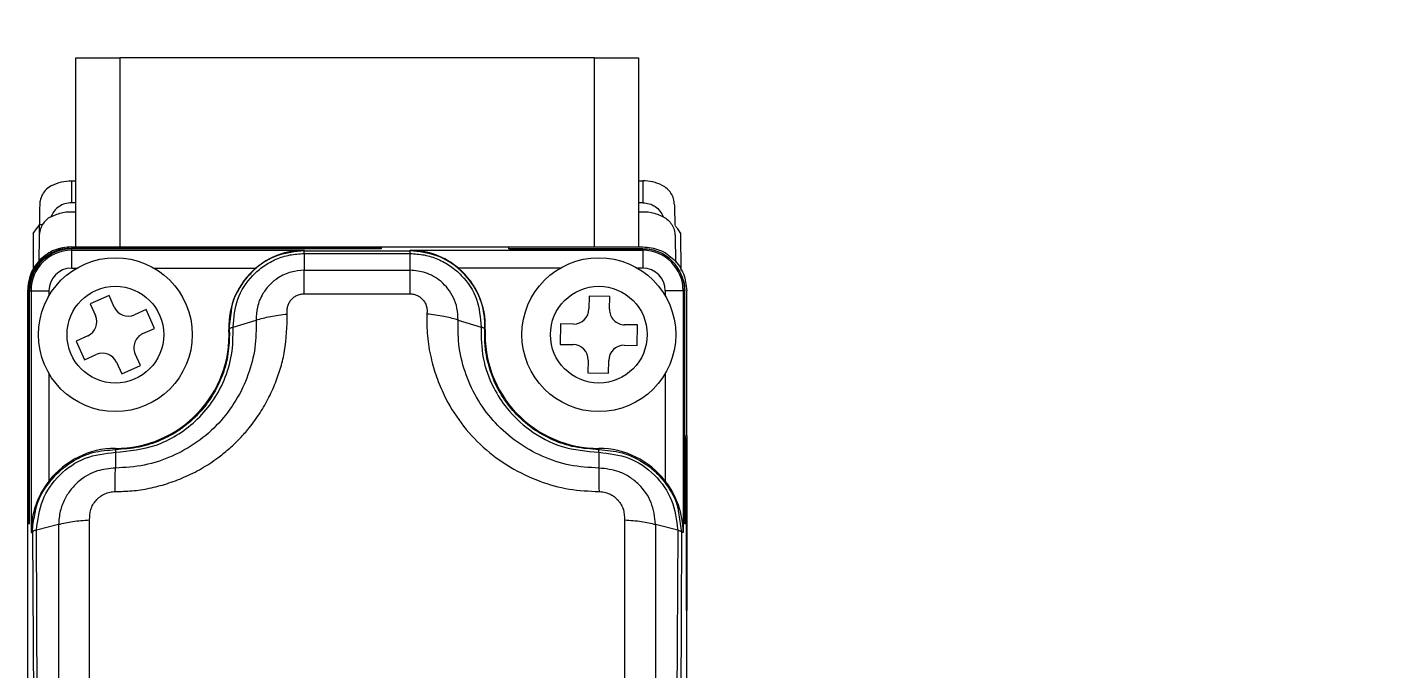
# Paper-space layout '시트2-ENG' of a CAD drawing. Header units: millimetres. Extents: x 5 to 415, y 5 to 292.
# Drawn here: x 23.8 to 55.04, y 194.6 to 209.19 of the extents above; entities that cross this region are included whole.
import ezdxf

# ---------------------------------------------------------------- set-up
doc = ezdxf.new("R2010")
doc.units = ezdxf.units.MM
doc.linetypes.add('CENTERX2', pattern=[20.32, 12.7, -2.54, 2.54, -2.54])
doc.layers.add('CENTER_LINE', color=7, linetype='CENTERX2')
doc.styles.add('SLDTEXTSTYLE0', font='TXT', dxfattribs={"width": 0.7})
doc.dimstyles.new('SLDDIMSTYLE2', dxfattribs={"dimtxt": 4, "dimasz": 3.302, "dimexe": 0, "dimexo": 0.0625, "dimgap": 1, "dimtad": 0, "dimtih": 1, "dimtoh": 1, "dimrnd": 1e-09, "dimzin": 12, "dimdsep": 46, "dimtxsty": 'SLDTEXTSTYLE0', "dimsah": 1, "dimcen": 0, "dimadec": 0, "dimazin": 3, "dimtol": 1, "dimtp": 0.1, "dimtm": 0.1, "dimtfac": 1, "dimtmove": 0, "dimatfit": 3, "dimfxl": 1, "dimfrac": 2, "dimtolj": 1, "dimarcsym": 0})

# ---------------------------------------------------------------- blocks, each defined once
blk = doc.blocks.new('_D_36')
at = {"layer": 'CENTER_LINE'}
for p, q in [((76.516, 224.968), (40.495, 224.968)), ((87.161, 185.802), (76.516, 224.968)), ((88.079, 182.425), (87.161, 185.802)), ((88.079, 182.425), (89.744, 176.297))]:
    blk.add_line(p, q, dxfattribs=at)
for points in [[(87.161, 185.802), (86.785, 189.122), (85.805, 188.855)], [(88.079, 182.425), (88.455, 179.105), (89.435, 179.372)]]:
    blk.add_solid(points, dxfattribs=at)
at = {"layer": 'CENTER_LINE', "attachment_point": 1, "style": 'SLDTEXTSTYLE0'}
for s, insert, char_height in [('%%c', (40.495, 230.124), 4), ('3.5', (44.923, 230.124), 4), ('HOLE', (62.44, 230.124), 4), ('±0.1', (53.384, 228.775), 2.8)]:
    blk.add_mtext(s, dxfattribs=dict(at, insert=insert, char_height=char_height))

psp = doc.layouts.new('시트2-ENG')

# ---------------------------------------------------------------- linework, layer by layer
at = {"color": 7, "linetype": 'Continuous', "lineweight": 18}
for p, q in [((24.903, 204.196), (24.903, 208.496)), ((25.903, 208.496), (25.903, 204.196)), ((36.703, 208.496), (25.903, 208.496)), ((36.703, 204.196), (36.703, 208.496)), ((37.703, 208.496), (37.703, 204.196)), ((24.803, 205.696), (24.803, 205.196)), ((24.803, 205.696), (24.903, 205.696)), ((37.703, 205.696), (37.803, 205.696)), ((37.803, 205.696), (37.803, 205.196)), ((24.903, 205.196), (24.803, 205.196)), ((37.803, 205.196), (37.703, 205.196)), ((24.073, 204.696), (24.069, 204.446)), ((24.141, 204.696), (24.073, 204.696)), ((23.936, 204.495), (23.929, 203.653)), ((24.069, 204.446), (24.059, 203.847)), ((38.537, 204.446), (38.547, 203.847)), ((38.677, 203.653), (38.669, 204.495)), ((24.803, 204.196), (27.803, 204.196)), ((27.953, 204.171), (24.803, 204.171)), ((24.803, 204.147), (24.803, 204.115)), ((31.853, 204.147), (24.803, 204.147)), ((24.803, 204.115), (30.098, 204.115)), ((24.803, 204.115), (24.803, 203.708)), ((27.803, 204.171), (27.803, 204.196)), ((27.803, 204.196), (34.503, 204.196)), ((27.953, 204.18), (27.953, 204.171)), ((31.853, 204.18), (27.953, 204.18)), ((30.098, 204.104), (30.098, 204.115)), ((30.098, 204.104), (32.508, 204.104)), ((30.098, 204.042), (30.098, 203.661)), ((30.098, 204.042), (32.507, 204.042)), ((31.853, 204.187), (31.853, 204.147)), ((34.753, 204.187), (31.853, 204.187)), ((32.508, 203.661), (32.507, 204.042)), ((32.508, 204.104), (32.508, 204.115)), ((32.508, 204.115), (37.803, 204.115)), ((34.503, 204.196), (34.503, 204.187)), ((34.503, 204.196), (37.803, 204.196)), ((34.753, 204.147), (34.753, 204.187)), ((37.803, 204.15), (34.753, 204.15)), ((34.753, 204.147), (37.803, 204.147)), ((37.803, 204.147), (37.803, 204.115)), ((37.803, 204.115), (37.803, 203.708)), ((24.803, 203.708), (24.922, 203.708)), ((26.684, 203.708), (28.998, 203.708)), ((35.922, 203.708), (33.607, 203.708)), ((37.803, 203.708), (37.684, 203.708)), ((30.098, 203.661), (32.508, 203.661)), ((23.803, 203.196), (23.803, 200.296)), ((23.828, 200.048), (23.828, 203.196)), ((23.852, 197.894), (23.852, 203.196)), ((23.852, 203.196), (23.884, 203.196)), ((23.884, 203.196), (23.884, 197.696)), ((23.884, 203.196), (24.291, 203.196)), ((24.291, 203.196), (24.291, 203.077)), ((25.659, 203.09), (25.233, 202.899)), ((25.778, 202.824), (25.659, 203.09)), ((30.096, 203.127), (32.51, 203.127)), ((36.583, 203.074), (36.579, 202.783)), ((37.05, 203.067), (36.583, 203.074)), ((38.722, 203.196), (38.315, 203.196)), ((38.315, 203.196), (38.315, 203.077)), ((38.722, 203.196), (38.722, 197.696)), ((38.754, 203.196), (38.722, 203.196)), ((38.754, 197.894), (38.754, 203.196)), ((38.757, 199.848), (38.757, 203.196)), ((38.803, 199.896), (38.803, 203.196)), ((25.233, 202.899), (25.352, 202.633)), ((26.506, 202.766), (26.24, 202.647)), ((26.697, 202.34), (26.506, 202.766)), ((37.045, 202.776), (37.05, 203.067)), ((28.483, 202.368), (29.005, 202.528)), ((33.6, 202.528), (34.123, 202.368)), ((25.175, 202.171), (24.909, 202.051)), ((26.431, 202.221), (26.697, 202.34)), ((28.388, 202.316), (28.395, 202.317)), ((28.393, 202.396), (28.395, 202.317)), ((28.395, 202.317), (28.399, 202.196)), ((34.211, 202.317), (34.218, 202.316)), ((35.932, 202.443), (35.924, 201.976)), ((36.223, 202.438), (35.932, 202.443)), ((37.681, 202.416), (37.39, 202.42)), ((37.674, 201.949), (37.681, 202.416)), ((24.909, 202.051), (25.099, 201.625)), ((35.924, 201.976), (36.216, 201.971)), ((37.383, 201.954), (37.674, 201.949)), ((25.099, 201.625), (25.366, 201.745)), ((25.828, 201.568), (25.947, 201.302)), ((26.373, 201.492), (26.254, 201.759)), ((36.561, 201.616), (36.556, 201.324)), ((37.023, 201.317), (37.027, 201.609)), ((24.291, 201.314), (24.291, 198.866)), ((25.947, 201.302), (26.373, 201.492)), ((36.556, 201.324), (37.023, 201.317)), ((38.315, 201.314), (38.315, 198.866)), ((23.803, 200.296), (23.828, 200.296)), ((23.803, 200.296), (23.803, 189.196)), ((23.822, 197.894), (23.822, 200.048)), ((23.828, 200.048), (23.822, 200.048)), ((38.757, 199.896), (38.803, 199.896)), ((38.783, 199.848), (38.757, 199.848)), ((38.783, 197.894), (38.783, 199.848)), ((38.803, 199.896), (38.803, 195.924)), ((25.803, 199.582), (25.803, 199.608)), ((25.803, 199.52), (25.803, 199.161)), ((36.803, 199.608), (36.803, 199.582)), ((36.803, 199.52), (36.803, 199.161)), ((23.812, 179.196), (23.812, 197.894)), ((23.852, 197.894), (23.812, 197.894)), ((24.51, 197.879), (24.008, 197.749)), ((24.51, 197.879), (24.51, 191.959)), ((25.217, 192.035), (25.217, 197.981)), ((37.389, 197.98), (37.389, 192.035)), ((38.096, 197.879), (38.096, 191.959)), ((38.597, 197.749), (38.096, 197.879)), ((38.798, 197.894), (38.754, 197.894)), ((38.798, 195.924), (38.798, 197.894)), ((23.884, 197.696), (23.92, 197.696)), ((23.92, 197.696), (23.959, 189.641)), ((24.046, 189.696), (24.008, 197.749)), ((38.597, 197.749), (38.559, 189.696)), ((38.686, 197.696), (38.647, 189.641)), ((38.722, 197.696), (38.686, 197.696)), ((38.798, 195.924), (38.803, 195.924)), ((38.803, 194.183), (38.803, 195.924))]:
    psp.add_line(p, q, dxfattribs=at)
at = {"color": 8, "linetype": 'Continuous', "lineweight": 18}
for p, q in [((37.803, 204.147), (37.803, 204.15)), ((23.852, 203.194), (23.828, 203.196)), ((38.757, 203.196), (38.754, 203.196)), ((28.436, 202.722), (28.393, 202.396)), ((38.616, 198.147), (38.686, 197.696))]:
    psp.add_line(p, q, dxfattribs=at)
at = {"color": 7, "linetype": 'Continuous', "lineweight": 18, "flags": 128}
for points in [[(23.936, 204.495), (24.009, 204.604), (24.073, 204.68)], [(38.669, 204.495), (38.597, 204.604), (38.533, 204.68)]]:
    psp.add_lwpolyline(points, dxfattribs=at)
at = {"color": 7, "linetype": 'Continuous', "lineweight": 18}
for centre, radius in [((25.803, 202.196), 1.75), ((36.803, 202.196), 1.75), ((25.803, 202.196), 1.1), ((36.803, 202.196), 1.1)]:
    psp.add_circle(centre, radius, dxfattribs=at)
for centre, radius, start, end in [((37.803, 204.696), 1, 63.6986, 90), ((24.569, 204.438), 0.5, 117.8883, 179), ((24.803, 203.196), 0.951, 90, 180), ((24.803, 203.196), 0.919, 90, 180), ((37.803, 203.196), 0.951, 0, 90), ((37.803, 203.196), 0.919, 0, 90), ((24.803, 203.196), 0.512, 90, 180), ((30.098, 202.396), 1.712, 129.9741, 182.6659), ((32.508, 202.396), 1.712, 357.3341, 50.0259), ((37.803, 203.196), 0.512, 0, 90), ((26.097, 202.967), 0.35, 204.1047, 294.1047), ((36.229, 202.788), 0.35, 269.1229, 359.1229), ((37.395, 202.77), 0.35, 179.1229, 269.1229), ((25.032, 202.49), 0.35, 294.1047, 24.1047), ((25.803, 202.196), 2.588, 270, 2.6659), ((26.574, 201.902), 0.35, 114.1047, 204.1047), ((36.803, 202.196), 2.588, 177.3341, 270), ((36.211, 201.621), 0.35, 359.1229, 89.1229), ((37.377, 201.604), 0.35, 89.1229, 179.1229), ((25.509, 201.425), 0.35, 24.1047, 114.1047), ((25.803, 197.696), 1.912, 90, 142.2583), ((36.803, 197.696), 1.912, 37.7417, 90)]:
    psp.add_arc(centre, radius, start, end, dxfattribs=at)
for centre, major_axis, start_param, end_param in [((30.098, 202.425), (0, 1.69), 0, 0.708773), ((32.508, 202.425), (0, 1.69), 5.574412, 6.283185), ((25.771, 197.696), (1.886, 0), 2.472305, 3.141593), ((36.835, 197.696), (1.886, 0), 0, 0.669288)]:
    psp.add_ellipse(centre, major_axis=major_axis, ratio=0.999853, start_param=start_param, end_param=end_param, dxfattribs=at)
for points in [[(24.903, 208.496), (24.918, 208.496), (24.948, 208.496), (25.179, 208.496), (25.51, 208.496), (25.772, 208.496), (25.903, 208.496)], [(36.703, 208.496), (36.834, 208.496), (37.096, 208.496), (37.427, 208.496), (37.658, 208.496), (37.688, 208.496), (37.703, 208.496)], [(24.36, 205.592), (24.431, 205.622), (24.572, 205.682), (24.726, 205.691), (24.803, 205.696)], [(24.335, 204.88), (24.426, 204.919), (24.607, 204.998), (24.804, 204.993), (24.903, 204.991)], [(37.703, 204.991), (37.802, 204.993), (37.999, 204.998), (38.18, 204.919), (38.271, 204.88)], [(38.271, 204.88), (38.308, 204.856), (38.384, 204.808), (38.467, 204.702), (38.524, 204.58), (38.532, 204.491), (38.537, 204.446)], [(24.803, 204.196), (24.672, 204.181), (24.41, 204.151), (24.079, 203.919), (23.848, 203.589), (23.818, 203.327), (23.803, 203.196)], [(30.098, 204.042), (30.098, 204.059), (30.098, 204.094), (30.098, 204.101), (30.098, 204.104)], [(32.507, 204.042), (32.507, 204.059), (32.507, 204.094), (32.508, 204.101), (32.508, 204.104)], [(37.803, 204.196), (37.934, 204.181), (38.196, 204.151), (38.527, 203.919), (38.758, 203.589), (38.788, 203.327), (38.803, 203.196)], [(30.096, 203.127), (30.096, 203.231), (30.097, 203.438), (30.098, 203.587), (30.098, 203.661)], [(32.51, 203.127), (32.51, 203.231), (32.509, 203.438), (32.508, 203.587), (32.508, 203.661)]]:
    psp.add_open_spline(points, degree=3, dxfattribs=at)
for points, knots in [([(24.36, 205.592), (24.316, 205.565), (24.227, 205.511), (24.136, 205.385), (24.089, 205.261), (24.084, 205.183), (24.081, 205.153)], [0, 0, 0, 0, 0.270501, 0.540639, 0.820445, 1, 1, 1, 1]), ([(38.524, 205.153), (38.52, 205.199), (38.511, 205.288), (38.451, 205.415), (38.363, 205.522), (38.285, 205.569), (38.246, 205.592)], [0, 0, 0, 0, 0.268331, 0.522065, 0.764688, 1, 1, 1, 1]), ([(24.081, 205.153), (24.08, 205.048), (24.077, 204.901), (24.074, 204.741), (24.073, 204.696)], [0, 0, 0, 0, 0.715699, 1, 1, 1, 1]), ([(24.803, 205.196), (24.753, 205.192), (24.654, 205.183), (24.518, 205.115), (24.405, 205.014), (24.36, 204.925), (24.338, 204.88)], [0, 0, 0, 0, 0.249883, 0.499844, 0.749883, 1, 1, 1, 1]), ([(37.803, 205.196), (37.853, 205.192), (37.952, 205.183), (38.088, 205.115), (38.201, 205.015), (38.246, 204.925), (38.269, 204.88)], [0, 0, 0, 0, 0.249826, 0.499768, 0.749826, 1, 1, 1, 1]), ([(38.524, 205.153), (38.526, 205.077), (38.528, 204.932), (38.531, 204.772), (38.532, 204.696)], [0, 0, 0, 0, 0.523313, 1, 1, 1, 1]), ([(23.828, 203.196), (23.839, 203.305), (23.86, 203.525), (24.028, 203.817), (24.276, 204.037), (24.55, 204.154), (24.731, 204.166), (24.803, 204.171)], [0, 0, 0, 0, 0.214703, 0.429407, 0.644092, 0.858769, 1, 1, 1, 1]), ([(30.098, 204.104), (29.893, 204.082), (29.476, 204.038), (28.94, 203.7), (28.613, 203.271), (28.458, 202.932), (28.44, 202.762), (28.436, 202.722)], [0, 0, 0, 0, 0.261145, 0.531603, 0.781531, 0.947839, 1, 1, 1, 1]), ([(28.483, 202.368), (28.5, 202.584), (28.534, 203.016), (28.844, 203.483), (29.172, 203.764), (29.459, 203.921), (29.771, 204.023), (29.989, 204.035), (30.098, 204.042)], [0, 0, 0, 0, 0.249328, 0.498429, 0.623734, 0.74892, 0.874188, 1, 1, 1, 1]), ([(32.507, 204.042), (32.616, 204.035), (32.834, 204.023), (33.147, 203.921), (33.433, 203.764), (33.762, 203.483), (34.072, 203.016), (34.106, 202.584), (34.123, 202.368)], [0, 0, 0, 0, 0.125761, 0.251022, 0.376238, 0.501616, 0.75075, 1, 1, 1, 1]), ([(34.182, 202.723), (34.179, 202.738), (34.147, 202.894), (34.022, 203.239), (33.676, 203.69), (33.135, 204.037), (32.714, 204.082), (32.508, 204.104)], [0, 0, 0, 0, 0.019748, 0.204658, 0.465549, 0.736715, 1, 1, 1, 1]), ([(37.803, 204.15), (37.914, 204.148), (38.033, 204.145), (38.134, 204.088), (38.141, 204.084)], [0, 0, 0, 0, 0.926341, 1, 1, 1, 1]), ([(30.098, 203.661), (29.999, 203.653), (29.791, 203.637), (29.526, 203.513), (29.31, 203.339), (29.138, 203.116), (29.019, 202.836), (29.01, 202.626), (29.005, 202.528)], [0, 0, 0, 0, 0.1677364, 0.3521428, 0.4871717, 0.6389737, 0.831837, 1, 1, 1, 1]), ([(33.6, 202.528), (33.597, 202.618), (33.59, 202.793), (33.504, 203.036), (33.379, 203.242), (33.176, 203.452), (32.882, 203.626), (32.626, 203.65), (32.508, 203.661)], [0, 0, 0, 0, 0.155857, 0.300953, 0.437924, 0.567125, 0.799357, 1, 1, 1, 1]), ([(38.69, 203.513), (38.706, 203.477), (38.753, 203.378), (38.755, 203.267), (38.757, 203.196)], [0, 0, 0, 0, 0.355199, 1, 1, 1, 1]), ([(29.715, 202.666), (29.712, 202.692), (29.706, 202.746), (29.719, 202.828), (29.748, 202.909), (29.794, 202.982), (29.855, 203.044), (29.929, 203.09), (30.01, 203.121), (30.068, 203.125), (30.096, 203.127)], [0, 0, 0, 0, 0.11782, 0.242931, 0.371062, 0.499161, 0.624773, 0.752597, 0.87771, 1, 1, 1, 1]), ([(32.51, 203.127), (32.538, 203.125), (32.595, 203.121), (32.676, 203.091), (32.75, 203.045), (32.811, 202.983), (32.858, 202.91), (32.886, 202.829), (32.9, 202.746), (32.894, 202.692), (32.89, 202.666)], [0, 0, 0, 0, 0.120683, 0.247152, 0.372056, 0.500257, 0.625655, 0.756459, 0.880216, 1, 1, 1, 1]), ([(25.799, 198.627), (25.927, 198.63), (26.186, 198.635), (26.58, 198.697), (26.976, 198.799), (27.376, 198.948), (27.767, 199.144), (28.104, 199.364), (28.382, 199.588), (28.611, 199.804), (28.844, 200.064), (29.072, 200.369), (29.282, 200.724), (29.448, 201.089), (29.572, 201.457), (29.699, 201.976), (29.709, 202.384), (29.715, 202.666)], [0, 0, 0, 0, 0.060235, 0.121547, 0.186565, 0.252318, 0.32267, 0.392872, 0.442647, 0.492629, 0.543146, 0.609312, 0.67526, 0.741717, 0.80245, 0.863246, 1, 1, 1, 1]), ([(29.005, 202.528), (29.005, 202.318), (29.003, 201.895), (28.839, 201.275), (28.564, 200.692), (28.171, 200.172), (27.678, 199.737), (27.101, 199.414), (26.467, 199.2), (26.024, 199.174), (25.803, 199.161)], [0, 0, 0, 0, 0.123584, 0.248726, 0.373798, 0.499207, 0.624438, 0.749796, 0.875432, 1, 1, 1, 1]), ([(29.005, 202.528), (29.109, 202.558), (29.316, 202.617), (29.582, 202.65), (29.715, 202.666)], [0, 0, 0, 0, 0.50013, 1, 1, 1, 1]), ([(32.89, 202.666), (32.89, 202.499), (32.889, 202.164), (32.972, 201.684), (33.102, 201.233), (33.313, 200.728), (33.649, 200.174), (34.161, 199.617), (34.768, 199.167), (35.435, 198.852), (36.119, 198.659), (36.579, 198.637), (36.807, 198.627)], [0, 0, 0, 0, 0.080707, 0.163031, 0.235727, 0.308087, 0.427291, 0.54596, 0.667966, 0.784297, 0.893231, 1, 1, 1, 1]), ([(33.6, 202.528), (33.59, 202.531), (33.496, 202.561), (33.27, 202.619), (33.022, 202.65), (32.89, 202.666)], [0, 0, 0, 0, 0.057383, 0.500719, 1, 1, 1, 1]), ([(36.803, 199.161), (36.582, 199.174), (36.139, 199.2), (35.505, 199.413), (34.928, 199.738), (34.435, 200.172), (34.042, 200.691), (33.767, 201.275), (33.602, 201.895), (33.601, 202.318), (33.6, 202.528)], [0, 0, 0, 0, 0.1246908, 0.2501464, 0.3754264, 0.5008375, 0.6259945, 0.7513068, 0.8764488, 1, 1, 1, 1]), ([(25.803, 199.52), (26.119, 199.552), (26.609, 199.601), (27.209, 199.899), (27.642, 200.223), (28.015, 200.647), (28.298, 201.16), (28.478, 201.745), (28.481, 202.157), (28.483, 202.368)], [0, 0, 0, 0, 0.208514, 0.323681, 0.445533, 0.574254, 0.709641, 0.851769, 1, 1, 1, 1]), ([(28.399, 202.196), (28.391, 202.03), (28.375, 201.698), (28.227, 201.206), (27.995, 200.757), (27.727, 200.422), (27.481, 200.191), (27.207, 199.983), (26.834, 199.779), (26.336, 199.615), (25.984, 199.593), (25.803, 199.582)], [0, 0, 0, 0, 0.125745, 0.25123, 0.384795, 0.501655, 0.567479, 0.631015, 0.751263, 0.872159, 1, 1, 1, 1]), ([(28.395, 202.317), (28.396, 202.321), (28.399, 202.33), (28.417, 202.344), (28.444, 202.357), (28.47, 202.364), (28.483, 202.368)], [0, 0, 0, 0, 0.2476857, 0.5000274, 0.7523547, 1, 1, 1, 1]), ([(34.123, 202.368), (34.127, 202.133), (34.134, 201.657), (34.364, 201.027), (34.723, 200.469), (35.233, 199.984), (35.953, 199.598), (36.521, 199.546), (36.803, 199.52)], [0, 0, 0, 0, 0.165533, 0.335366, 0.46358, 0.624197, 0.813309, 1, 1, 1, 1]), ([(34.211, 202.317), (34.208, 202.323), (34.203, 202.335), (34.175, 202.351), (34.147, 202.361), (34.13, 202.366), (34.123, 202.368)], [0, 0, 0, 0, 0.3750968, 0.6707688, 0.8788018, 1, 1, 1, 1]), ([(36.803, 199.582), (36.619, 199.594), (36.256, 199.616), (35.743, 199.79), (35.278, 200.054), (34.886, 200.402), (34.567, 200.825), (34.384, 201.209), (34.281, 201.544), (34.226, 201.82), (34.203, 202.084), (34.209, 202.256), (34.211, 202.317)], [0, 0, 0, 0, 0.126294, 0.248663, 0.370087, 0.498036, 0.617487, 0.748454, 0.805475, 0.874075, 0.955183, 1, 1, 1, 1]), ([(23.98, 198.147), (23.983, 198.167), (24.016, 198.401), (24.212, 198.743), (24.533, 199.111), (24.881, 199.358), (25.304, 199.543), (25.631, 199.569), (25.803, 199.582)], [0, 0, 0, 0, 0.023377, 0.284963, 0.454083, 0.610185, 0.794428, 1, 1, 1, 1]), ([(24.008, 197.749), (24.038, 197.981), (24.096, 198.444), (24.509, 199.028), (25.099, 199.44), (25.568, 199.493), (25.803, 199.52)], [0, 0, 0, 0, 0.249805, 0.4994208, 0.7493558, 1, 1, 1, 1]), ([(25.803, 199.582), (25.803, 199.579), (25.803, 199.573), (25.803, 199.538), (25.803, 199.52)], [0, 0, 0, 0, 0.497258, 1, 1, 1, 1]), ([(36.803, 199.52), (36.803, 199.538), (36.803, 199.573), (36.803, 199.579), (36.803, 199.582)], [0, 0, 0, 0, 0.502742, 1, 1, 1, 1]), ([(36.803, 199.582), (36.981, 199.567), (37.356, 199.537), (37.814, 199.311), (38.165, 199.02), (38.418, 198.689), (38.585, 198.389), (38.61, 198.189), (38.616, 198.147)], [0, 0, 0, 0, 0.213112, 0.447815, 0.598568, 0.757367, 0.948269, 1, 1, 1, 1]), ([(36.803, 199.52), (37.037, 199.493), (37.506, 199.44), (38.096, 199.029), (38.51, 198.445), (38.568, 197.981), (38.597, 197.749)], [0, 0, 0, 0, 0.2502245, 0.5000044, 0.7497637, 1, 1, 1, 1]), ([(25.803, 199.161), (25.664, 199.148), (25.366, 199.12), (25.024, 198.921), (24.788, 198.683), (24.64, 198.452), (24.534, 198.179), (24.518, 197.981), (24.51, 197.879)], [0, 0, 0, 0, 0.20459, 0.437673, 0.566426, 0.702382, 0.846176, 1, 1, 1, 1]), ([(25.799, 198.627), (25.799, 198.73), (25.801, 198.938), (25.802, 199.086), (25.803, 199.161)], [0, 0, 0, 0, 0.497276, 1, 1, 1, 1]), ([(36.803, 199.161), (36.803, 199.086), (36.805, 198.938), (36.806, 198.73), (36.807, 198.627)], [0, 0, 0, 0, 0.502722, 1, 1, 1, 1]), ([(38.096, 197.879), (38.075, 198.049), (38.033, 198.385), (37.777, 198.746), (37.509, 198.961), (37.208, 199.119), (36.962, 199.145), (36.803, 199.161)], [0, 0, 0, 0, 0.256012, 0.50256, 0.638236, 0.766006, 1, 1, 1, 1]), ([(25.217, 197.981), (25.219, 198.06), (25.222, 198.181), (25.289, 198.329), (25.36, 198.429), (25.451, 198.514), (25.559, 198.577), (25.676, 198.619), (25.758, 198.624), (25.799, 198.627)], [0, 0, 0, 0, 0.245572, 0.373218, 0.499285, 0.625401, 0.751777, 0.877837, 1, 1, 1, 1]), ([(36.807, 198.627), (36.847, 198.624), (36.929, 198.619), (37.047, 198.577), (37.155, 198.514), (37.245, 198.43), (37.317, 198.329), (37.383, 198.181), (37.387, 198.06), (37.389, 197.98)], [0, 0, 0, 0, 0.121784, 0.248137, 0.373872, 0.500587, 0.62603, 0.753831, 1, 1, 1, 1]), ([(24.51, 197.879), (24.613, 197.904), (24.82, 197.954), (25.085, 197.972), (25.217, 197.981)], [0, 0, 0, 0, 0.500435, 1, 1, 1, 1]), ([(37.389, 197.98), (37.521, 197.972), (37.786, 197.955), (37.992, 197.904), (38.096, 197.879)], [0, 0, 0, 0, 0.49864, 1, 1, 1, 1]), ([(24.008, 197.749), (23.999, 197.747), (23.973, 197.741), (23.944, 197.733), (23.924, 197.72), (23.921, 197.704), (23.92, 197.696)], [0, 0, 0, 0, 0.183981, 0.49927, 0.753248, 1, 1, 1, 1]), ([(38.597, 197.749), (38.61, 197.746), (38.636, 197.739), (38.663, 197.734), (38.679, 197.72), (38.685, 197.704), (38.685, 197.698), (38.686, 197.696)], [0, 0, 0, 0, 0.249886, 0.499926, 0.747959, 0.907794, 1, 1, 1, 1])]:
    psp.add_open_spline(points, degree=3, knots=knots, dxfattribs=at)
at = {"color": 8, "linetype": 'Continuous', "lineweight": 18}
for points, knots in [([(34.211, 202.317), (34.212, 202.399), (34.213, 202.535), (34.191, 202.67), (34.182, 202.723)], [0, 0, 0, 0, 0.605148, 1, 1, 1, 1]), ([(23.92, 197.696), (23.92, 197.696), (23.92, 197.698), (23.92, 197.703), (23.92, 197.724), (23.923, 197.875), (23.953, 198.019), (23.98, 198.147)], [0, 0, 0, 0, 0.001181, 0.010701, 0.037347, 0.138471, 1, 1, 1, 1])]:
    psp.add_open_spline(points, degree=3, knots=knots, dxfattribs=at)

# ---------------------------------------------------------------- dimensions: what is measured, and where the dimension line sits
at = {"layer": 'CENTER_LINE'}
dim = psp.add_diameter_dim_2p(p1=(87.161, 185.802), p2=(88.079, 182.425), text='<> HOLE', dimstyle='SLDDIMSTYLE2', dxfattribs=at)
dim.commit()
dim.dimension.update_dxf_attribs({"geometry": '_D_36', "text_midpoint": (57.712, 227.798), "dimtype": 163})

doc.saveas('drawing.dxf')
